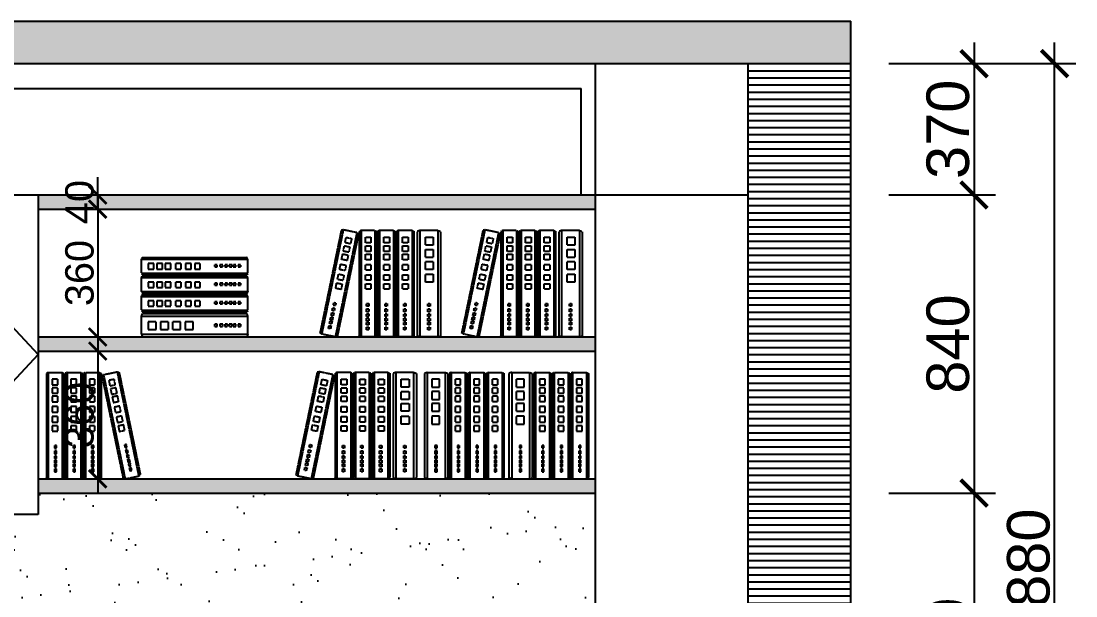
# Model space of a CAD drawing. Header units: millimetres. Extents: x 84840 to 206424, y -288515 to -124389.
# Drawn here: x 145584 to 148556, y -162080 to -160460 of the extents above; entities that cross this region are included whole.
import ezdxf

# ---------------------------------------------------------------- set-up
doc = ezdxf.new("R2010")
doc.units = ezdxf.units.MM
doc.header["$PDMODE"] = 3
doc.linetypes.add('DASHED2', pattern=[0.375, 0.25, -0.125])
doc.layers.add('8', color=8, linetype='Continuous')
doc.layers.add('HAT【填充】', color=250, linetype='Continuous')
doc.styles.add('Arial', font='arial.ttf')
doc.dimstyles.new('1比40', dxfattribs={"dimscale": 40, "dimtxt": 2, "dimasz": 1.25, "dimexe": 1, "dimexo": 1, "dimgap": 0.25, "dimtad": 1, "dimdec": 0, "dimrnd": 0.005, "dimzin": 0, "dimdsep": 46, "dimtxsty": 'Arial', "dimblk": 'ARCHTICK', "dimcen": 0.125, "dimdle": 1, "dimclrd": 44, "dimclre": 44, "dimclrt": 50, "dimadec": 0, "dimazin": 0, "dimtfac": 1, "dimtdec": 0, "dimtix": 1, "dimtmove": 2, "dimatfit": 3, "dimldrblk": 'DOT', "dimfxl": 70, "dimtvp": 1, "dimtolj": 1, "dimtzin": 0, "dimarcsym": 0})
doc.dimstyles.new('1比60', dxfattribs={"dimscale": 60, "dimtxt": 2, "dimasz": 1.25, "dimexe": 1, "dimexo": 1, "dimgap": 0.2, "dimtad": 1, "dimdec": 0, "dimrnd": 0.005, "dimzin": 0, "dimdsep": 46, "dimtxsty": 'Arial', "dimblk": 'ARCHTICK', "dimcen": 0.125, "dimdle": 1, "dimclrd": 44, "dimclre": 44, "dimclrt": 50, "dimadec": 0, "dimazin": 0, "dimtfac": 1, "dimtdec": 0, "dimtix": 1, "dimtmove": 2, "dimatfit": 3, "dimldrblk": 'DOT', "dimfxl": 4, "dimfxlon": 1, "dimtvp": 1, "dimtolj": 1, "dimtzin": 0, "dimarcsym": 0})

# ---------------------------------------------------------------- blocks, each defined once
blk = doc.blocks.new('_ArchTick')
at = {"color": 0, "linetype": 'ByBlock', "const_width": 0.15}
blk.add_lwpolyline([(-0.5, -0.5), (0.5, 0.5)], dxfattribs=at)
blk = doc.blocks.new('*D385')
at = {"color": 44, "lineweight": -2}
for p, q in [((148268.8, -160520), (148268.8, -161010)), ((148028.8, -160580), (148328.8, -160580)), ((148028.8, -160950), (148328.8, -160950))]:
    blk.add_line(p, q, dxfattribs=at)
at = {"layer": 'Defpoints', "color": 0}
for p in [(147631.9, -160580), (147631.9, -160950), (148268.8, -160950)]:
    blk.add_point(p, dxfattribs=at)
at = {"color": 44, "lineweight": -2, "xscale": 75, "yscale": 75, "zscale": 75}
for p, rotation in [((148268.8, -160580), 90), ((148268.8, -160950), 270)]:
    blk.add_blockref('_ArchTick', p, dxfattribs=dict(at, rotation=rotation))
at = {"color": 50, "insert": (148195.5, -160765), "char_height": 120, "attachment_point": 5, "rotation": 90, "style": 'Arial'}
blk.add_mtext('\\A1;370', dxfattribs=at)
blk = doc.blocks.new('_Dot')
at = {"color": 0, "linetype": 'ByBlock', "lineweight": -2}
blk.add_line((-0.5, 0), (-1, 0), dxfattribs=at)
at = {"color": 0, "linetype": 'ByBlock', "const_width": 0.5}
blk.add_lwpolyline([(-0.25, 0, 1), (0.25, 0, 1)], format="xyb", close=True, dxfattribs=at)
blk = doc.blocks.new('*D386')
at = {"color": 44, "lineweight": -2}
for p, q in [((148268.8, -160890), (148268.8, -161850)), ((148028.8, -160950), (148328.8, -160950)), ((148028.8, -161790), (148328.8, -161790))]:
    blk.add_line(p, q, dxfattribs=at)
at = {"layer": 'Defpoints', "color": 0}
for p in [(147631.9, -160950), (147201.9, -161790), (148268.8, -161790)]:
    blk.add_point(p, dxfattribs=at)
at = {"color": 44, "lineweight": -2, "xscale": 75, "yscale": 75, "zscale": 75}
for p, rotation in [((148268.8, -160950), 90), ((148268.8, -161790), 270)]:
    blk.add_blockref('_ArchTick', p, dxfattribs=dict(at, rotation=rotation))
at = {"color": 50, "insert": (148195.5, -161370), "char_height": 120, "attachment_point": 5, "rotation": 90, "style": 'Arial'}
blk.add_mtext('\\A1;840', dxfattribs=at)
blk = doc.blocks.new('*D387')
at = {"color": 44, "lineweight": -2}
for p, q in [((148268.8, -161730), (148268.8, -162720)), ((148028.8, -161790), (148328.8, -161790)), ((148028.8, -162660), (148328.8, -162660))]:
    blk.add_line(p, q, dxfattribs=at)
at = {"layer": 'Defpoints', "color": 0}
for p in [(147201.9, -161790), (147201.9, -162660), (148268.8, -162660)]:
    blk.add_point(p, dxfattribs=at)
at = {"color": 44, "lineweight": -2, "xscale": 75, "yscale": 75, "zscale": 75}
for p, rotation in [((148268.8, -161790), 90), ((148268.8, -162660), 270)]:
    blk.add_blockref('_ArchTick', p, dxfattribs=dict(at, rotation=rotation))
at = {"color": 50, "insert": (148195.5, -162225), "char_height": 120, "attachment_point": 5, "rotation": 90, "style": 'Arial'}
blk.add_mtext('\\A1;870', dxfattribs=at)
blk = doc.blocks.new('*D389')
at = {"color": 44, "lineweight": -2}
for p, q in [((148495.7, -163520), (148495.7, -160520)), ((148328.8, -160580), (148555.7, -160580)), ((148328.8, -163460), (148555.7, -163460))]:
    blk.add_line(p, q, dxfattribs=at)
at = {"layer": 'Defpoints', "color": 0}
for p in [(148268.8, -160580), (148495.7, -160580), (148268.8, -163460)]:
    blk.add_point(p, dxfattribs=at)
at = {"color": 44, "lineweight": -2, "xscale": 75, "yscale": 75, "zscale": 75}
for p, rotation in [((148495.7, -160580), 90), ((148495.7, -163460), 270)]:
    blk.add_blockref('_ArchTick', p, dxfattribs=dict(at, rotation=rotation))
at = {"color": 50, "insert": (148422.4, -162020), "char_height": 120, "attachment_point": 5, "rotation": 90, "style": 'Arial'}
blk.add_mtext('\\A1;2880', dxfattribs=at)
blk = doc.blocks.new('*D392')
at = {"color": 44, "lineweight": -2}
for p, q in [((145799.6, -160950), (145799.6, -160900)), ((145797.4, -160950), (145839.6, -160950)), ((145799.6, -160990), (145799.6, -160950)), ((145797.4, -160990), (145839.6, -160990)), ((145799.6, -160990), (145799.6, -161040))]:
    blk.add_line(p, q, dxfattribs=at)
at = {"layer": 'Defpoints', "color": 0}
for p in [(145757.4, -160950), (145799.6, -160950), (145757.4, -160990)]:
    blk.add_point(p, dxfattribs=at)
at = {"color": 44, "lineweight": -2, "xscale": 50, "yscale": 50, "zscale": 50}
for p, rotation in [((145799.6, -160950), 270), ((145799.6, -160990), 90)]:
    blk.add_blockref('_ArchTick', p, dxfattribs=dict(at, rotation=rotation))
at = {"color": 50, "insert": (145748.8, -160970), "char_height": 80, "attachment_point": 5, "rotation": 90, "style": 'Arial'}
blk.add_mtext('\\A1;40', dxfattribs=at)
blk = doc.blocks.new('*D390')
at = {"color": 44, "lineweight": -2}
blk.add_line((145799.6, -160950), (145799.6, -161390), dxfattribs=at)
at = {"layer": 'Defpoints', "color": 0}
for p in [(145799.6, -160990), (145799.6, -161350), (145799.6, -161350)]:
    blk.add_point(p, dxfattribs=at)
at = {"color": 44, "lineweight": -2, "xscale": 50, "yscale": 50, "zscale": 50}
for p, rotation in [((145799.6, -160990), 90), ((145799.6, -161350), 270)]:
    blk.add_blockref('_ArchTick', p, dxfattribs=dict(at, rotation=rotation))
at = {"color": 50, "insert": (145748.7, -161170), "char_height": 80, "attachment_point": 5, "rotation": 90, "style": 'Arial'}
blk.add_mtext('\\A1;360', dxfattribs=at)
blk = doc.blocks.new('*D391')
at = {"color": 44, "lineweight": -2}
blk.add_line((145799.6, -161350), (145799.6, -161790), dxfattribs=at)
at = {"layer": 'Defpoints', "color": 0}
for p in [(145799.6, -161390), (145799.6, -161750), (145799.6, -161750)]:
    blk.add_point(p, dxfattribs=at)
at = {"color": 44, "lineweight": -2, "xscale": 50, "yscale": 50, "zscale": 50}
for p, rotation in [((145799.6, -161390), 90), ((145799.6, -161750), 270)]:
    blk.add_blockref('_ArchTick', p, dxfattribs=dict(at, rotation=rotation))
at = {"color": 50, "insert": (145748.7, -161570), "char_height": 80, "attachment_point": 5, "rotation": 90, "style": 'Arial'}
blk.add_mtext('\\A1;360', dxfattribs=at)
blk = doc.blocks.new('666666666666')
at = {"color": 6, "linetype": 'DASHED2'}
for p, q in [((129421.6, -161022.6), (129416.3, -161025.4)), ((129416.3, -161025.4), (129416.3, -161319.9)), ((129421.6, -161022.6), (129421.6, -161322.6)), ((129421.6, -161022.6), (129421.6, -161322.6)), ((129421.6, -161022.6), (129421.6, -161322.6)), ((129421.6, -161022.6), (129460.6, -161022.6)), ((129448.3, -161041.6), (129432.7, -161041.6)), ((129432.7, -161041.6), (129432.7, -161057.2)), ((129448.3, -161057.2), (129448.3, -161041.6)), ((129460.6, -161022.6), (129460.6, -161322.6)), ((129460.6, -161022.6), (129460.6, -161322.6)), ((129460.6, -161022.6), (129465.9, -161025.4)), ((129465.9, -161025.4), (129465.9, -161319.9)), ((129474.3, -161022.6), (129469, -161025.4)), ((129469, -161025.4), (129469, -161319.9)), ((129474.3, -161022.6), (129474.3, -161322.6)), ((129474.3, -161022.6), (129474.3, -161322.6)), ((129474.3, -161022.6), (129474.3, -161322.6)), ((129474.3, -161022.6), (129513.3, -161022.6)), ((129501, -161041.6), (129485.4, -161041.6)), ((129485.4, -161041.6), (129485.4, -161057.2)), ((129501, -161057.2), (129501, -161041.6)), ((129513.3, -161022.6), (129513.3, -161322.6)), ((129513.3, -161022.6), (129513.3, -161322.6)), ((129513.3, -161022.6), (129518.6, -161025.4)), ((129518.6, -161025.4), (129518.6, -161319.9)), ((129526.2, -161022.6), (129520.9, -161025.4)), ((129520.9, -161025.4), (129520.9, -161319.9)), ((129526.2, -161022.6), (129526.2, -161322.6)), ((129526.2, -161022.6), (129526.2, -161322.6)), ((129526.2, -161022.6), (129526.2, -161322.6)), ((129526.2, -161022.6), (129565.2, -161022.6)), ((129552.9, -161041.6), (129537.3, -161041.6)), ((129537.3, -161041.6), (129537.3, -161057.2)), ((129552.9, -161057.2), (129552.9, -161041.6)), ((129565.2, -161022.6), (129565.2, -161322.6)), ((129565.2, -161022.6), (129565.2, -161322.6)), ((129565.2, -161022.6), (129570.5, -161025.4)), ((129570.5, -161025.4), (129570.5, -161319.9)), ((129577.1, -161028.9), (129572.5, -161032.6)), ((129572.5, -161032.6), (129632.3, -161321.1)), ((129577.1, -161028.9), (129615.3, -161021)), ((129577.1, -161028.9), (129638, -161322.6)), ((129577.1, -161028.9), (129638, -161322.6)), ((129577.1, -161028.9), (129638, -161322.6)), ((129607.2, -161042.1), (129591.9, -161045.2)), ((129591.9, -161045.2), (129595.1, -161060.5)), ((129610.3, -161057.3), (129607.2, -161042.1)), ((129615.3, -161021), (129676.2, -161314.7)), ((129615.3, -161021), (129676.2, -161314.7)), ((129615.3, -161021), (129621.1, -161022.6)), ((129621.1, -161022.6), (129680.9, -161311)), ((129432.7, -161057.2), (129448.3, -161057.2)), ((129448.3, -161065.9), (129432.7, -161065.9)), ((129432.7, -161065.9), (129432.7, -161081.5)), ((129448.3, -161081.5), (129448.3, -161065.9)), ((129485.4, -161057.2), (129501, -161057.2)), ((129501, -161065.9), (129485.4, -161065.9)), ((129485.4, -161065.9), (129485.4, -161081.5)), ((129501, -161081.5), (129501, -161065.9)), ((129537.3, -161057.2), (129552.9, -161057.2)), ((129552.9, -161065.9), (129537.3, -161065.9)), ((129537.3, -161065.9), (129537.3, -161081.5)), ((129552.9, -161081.5), (129552.9, -161065.9)), ((129595.1, -161060.5), (129610.3, -161057.3)), ((129612.1, -161065.8), (129596.8, -161069)), ((129596.8, -161069), (129600, -161084.3)), ((129615.3, -161081.1), (129612.1, -161065.8)), ((129432.7, -161081.5), (129448.3, -161081.5)), ((129448.3, -161089.4), (129432.7, -161089.4)), ((129432.7, -161089.4), (129432.7, -161105.1)), ((129432.7, -161105.1), (129448.3, -161105.1)), ((129448.3, -161105.1), (129448.3, -161089.4)), ((129485.4, -161081.5), (129501, -161081.5)), ((129501, -161089.4), (129485.4, -161089.4)), ((129485.4, -161089.4), (129485.4, -161105.1)), ((129485.4, -161105.1), (129501, -161105.1)), ((129501, -161105.1), (129501, -161089.4)), ((129537.3, -161081.5), (129552.9, -161081.5)), ((129552.9, -161089.4), (129537.3, -161089.4)), ((129537.3, -161089.4), (129537.3, -161105.1)), ((129537.3, -161105.1), (129552.9, -161105.1)), ((129552.9, -161105.1), (129552.9, -161089.4)), ((129600, -161084.3), (129615.3, -161081.1)), ((129616.9, -161088.9), (129601.6, -161092)), ((129601.6, -161092), (129604.8, -161107.3)), ((129604.8, -161107.3), (129620, -161104.2)), ((129620, -161104.2), (129616.9, -161088.9)), ((129448.3, -161118.7), (129432.7, -161118.7)), ((129432.7, -161118.7), (129432.7, -161134.3)), ((129432.7, -161134.3), (129448.3, -161134.3)), ((129448.3, -161134.3), (129448.3, -161118.7)), ((129501, -161118.7), (129485.4, -161118.7)), ((129485.4, -161118.7), (129485.4, -161134.3)), ((129485.4, -161134.3), (129501, -161134.3)), ((129501, -161134.3), (129501, -161118.7)), ((129552.9, -161118.7), (129537.3, -161118.7)), ((129537.3, -161118.7), (129537.3, -161134.3)), ((129537.3, -161134.3), (129552.9, -161134.3)), ((129552.9, -161134.3), (129552.9, -161118.7)), ((129622.8, -161117.5), (129607.5, -161120.7)), ((129607.5, -161120.7), (129610.7, -161136)), ((129610.7, -161136), (129626, -161132.8)), ((129626, -161132.8), (129622.8, -161117.5)), ((129448.3, -161147.2), (129432.7, -161147.2)), ((129432.7, -161147.2), (129432.7, -161162.8)), ((129432.7, -161162.8), (129448.3, -161162.8)), ((129448.3, -161162.8), (129448.3, -161147.2)), ((129501, -161147.2), (129485.4, -161147.2)), ((129485.4, -161147.2), (129485.4, -161162.8)), ((129485.4, -161162.8), (129501, -161162.8)), ((129501, -161162.8), (129501, -161147.2)), ((129552.9, -161147.2), (129537.3, -161147.2)), ((129537.3, -161147.2), (129537.3, -161162.8)), ((129537.3, -161162.8), (129552.9, -161162.8)), ((129552.9, -161162.8), (129552.9, -161147.2)), ((129628.6, -161145.4), (129613.3, -161148.6)), ((129613.3, -161148.6), (129616.5, -161163.9)), ((129616.5, -161163.9), (129631.8, -161160.7)), ((129631.8, -161160.7), (129628.6, -161145.4)), ((129448.3, -161172.8), (129432.7, -161172.8)), ((129432.7, -161172.8), (129432.7, -161188.4)), ((129432.7, -161188.4), (129448.3, -161188.4)), ((129448.3, -161188.4), (129448.3, -161172.8)), ((129501, -161172.8), (129485.4, -161172.8)), ((129485.4, -161172.8), (129485.4, -161188.4)), ((129485.4, -161188.4), (129501, -161188.4)), ((129501, -161188.4), (129501, -161172.8)), ((129552.9, -161172.8), (129537.3, -161172.8)), ((129537.3, -161172.8), (129537.3, -161188.4)), ((129537.3, -161188.4), (129552.9, -161188.4)), ((129552.9, -161188.4), (129552.9, -161172.8)), ((129633.8, -161170.5), (129618.5, -161173.6)), ((129618.5, -161173.6), (129621.7, -161188.9)), ((129621.7, -161188.9), (129637, -161185.7)), ((129637, -161185.7), (129633.8, -161170.5)), ((129641.8, -161225.5), (129636.1, -161226.7)), ((129643.4, -161233.4), (129641.8, -161225.5)), ((129445, -161228.3), (129439.1, -161228.3)), ((129439.1, -161228.3), (129439.1, -161236.3)), ((129439.1, -161236.3), (129445, -161236.3)), ((129445, -161243.6), (129439.1, -161243.6)), ((129439.1, -161243.6), (129439.1, -161251.7)), ((129439.1, -161251.7), (129445, -161251.7)), ((129445, -161236.3), (129445, -161228.3)), ((129445, -161251.7), (129445, -161243.6)), ((129497.7, -161228.3), (129491.8, -161228.3)), ((129491.8, -161228.3), (129491.8, -161236.3)), ((129491.8, -161236.3), (129497.7, -161236.3)), ((129497.7, -161243.6), (129491.8, -161243.6)), ((129491.8, -161243.6), (129491.8, -161251.7)), ((129491.8, -161251.7), (129497.7, -161251.7)), ((129497.7, -161236.3), (129497.7, -161228.3)), ((129497.7, -161251.7), (129497.7, -161243.6)), ((129549.6, -161228.3), (129543.7, -161228.3)), ((129543.7, -161228.3), (129543.7, -161236.3)), ((129543.7, -161236.3), (129549.6, -161236.3)), ((129549.6, -161243.6), (129543.7, -161243.6)), ((129543.7, -161243.6), (129543.7, -161251.7)), ((129543.7, -161251.7), (129549.6, -161251.7)), ((129549.6, -161236.3), (129549.6, -161228.3)), ((129549.6, -161251.7), (129549.6, -161243.6)), ((129636.1, -161226.7), (129637.7, -161234.6)), ((129637.7, -161234.6), (129643.4, -161233.4)), ((129644.9, -161240.5), (129639.2, -161241.7)), ((129639.2, -161241.7), (129640.8, -161249.6)), ((129640.8, -161249.6), (129646.5, -161248.4)), ((129647.7, -161254.1), (129642, -161255.3)), ((129642, -161255.3), (129643.6, -161263.2)), ((129646.5, -161248.4), (129644.9, -161240.5)), ((129649.3, -161262), (129647.7, -161254.1)), ((129439.1, -161257.5), (129439.1, -161265.6)), ((129445, -161257.5), (129439.1, -161257.5)), ((129439.1, -161265.6), (129445, -161265.6)), ((129445, -161269.9), (129439.1, -161269.9)), ((129439.1, -161269.9), (129439.1, -161278)), ((129439.1, -161278), (129445, -161278)), ((129445, -161280.9), (129439.1, -161280.9)), ((129439.1, -161280.9), (129439.1, -161288.9)), ((129445, -161265.6), (129445, -161257.5)), ((129445, -161278), (129445, -161269.9)), ((129445, -161288.9), (129445, -161280.9)), ((129491.8, -161257.5), (129491.8, -161265.6)), ((129497.7, -161257.5), (129491.8, -161257.5)), ((129491.8, -161265.6), (129497.7, -161265.6)), ((129497.7, -161269.9), (129491.8, -161269.9)), ((129491.8, -161269.9), (129491.8, -161278)), ((129491.8, -161278), (129497.7, -161278)), ((129497.7, -161280.9), (129491.8, -161280.9)), ((129491.8, -161280.9), (129491.8, -161288.9)), ((129497.7, -161265.6), (129497.7, -161257.5)), ((129497.7, -161278), (129497.7, -161269.9)), ((129497.7, -161288.9), (129497.7, -161280.9)), ((129543.7, -161257.5), (129543.7, -161265.6)), ((129549.6, -161257.5), (129543.7, -161257.5)), ((129543.7, -161265.6), (129549.6, -161265.6)), ((129549.6, -161269.9), (129543.7, -161269.9)), ((129543.7, -161269.9), (129543.7, -161278)), ((129543.7, -161278), (129549.6, -161278)), ((129549.6, -161280.9), (129543.7, -161280.9)), ((129543.7, -161280.9), (129543.7, -161288.9)), ((129549.6, -161265.6), (129549.6, -161257.5)), ((129549.6, -161278), (129549.6, -161269.9)), ((129549.6, -161288.9), (129549.6, -161280.9)), ((129643.6, -161263.2), (129649.3, -161262)), ((129650.2, -161266.3), (129644.5, -161267.5)), ((129644.5, -161267.5), (129646.1, -161275.3)), ((129646.1, -161275.3), (129651.9, -161274.2)), ((129652.5, -161277), (129646.7, -161278.2)), ((129646.7, -161278.2), (129648.4, -161286.1)), ((129648.4, -161286.1), (129654.1, -161284.9)), ((129651.9, -161274.2), (129650.2, -161266.3)), ((129654.1, -161284.9), (129652.5, -161277)), ((129439.1, -161288.9), (129445, -161288.9)), ((129445, -161294.8), (129439.1, -161294.8)), ((129439.1, -161294.8), (129439.1, -161302.8)), ((129439.1, -161302.8), (129445, -161302.8)), ((129445, -161302.8), (129445, -161294.8)), ((129491.8, -161288.9), (129497.7, -161288.9)), ((129497.7, -161294.8), (129491.8, -161294.8)), ((129491.8, -161294.8), (129491.8, -161302.8)), ((129491.8, -161302.8), (129497.7, -161302.8)), ((129497.7, -161302.8), (129497.7, -161294.8)), ((129543.7, -161288.9), (129549.6, -161288.9)), ((129549.6, -161294.8), (129543.7, -161294.8)), ((129543.7, -161294.8), (129543.7, -161302.8)), ((129543.7, -161302.8), (129549.6, -161302.8)), ((129549.6, -161302.8), (129549.6, -161294.8)), ((129638, -161322.6), (129676.2, -161314.7)), ((129655.3, -161290.6), (129649.6, -161291.8)), ((129649.6, -161291.8), (129651.2, -161299.7)), ((129651.2, -161299.7), (129656.9, -161298.5)), ((129656.9, -161298.5), (129655.3, -161290.6)), ((129676.2, -161314.7), (129680.9, -161311)), ((129421.6, -161322.6), (129416.3, -161319.9)), ((129421.6, -161322.6), (129460.6, -161322.6)), ((129460.6, -161322.6), (129465.9, -161319.9)), ((129474.3, -161322.6), (129469, -161319.9)), ((129474.3, -161322.6), (129513.3, -161322.6)), ((129513.3, -161322.6), (129518.6, -161319.9)), ((129526.2, -161322.6), (129520.9, -161319.9)), ((129526.2, -161322.6), (129565.2, -161322.6)), ((129565.2, -161322.6), (129570.5, -161319.9)), ((129638, -161322.6), (129632.3, -161321.1))]:
    blk.add_line(p, q, dxfattribs=at)
blk = doc.blocks.new('65666')
at = {"color": 6, "linetype": 'DASHED2'}
for p, q in [((129585.8, -161758.9), (129526, -162047.3)), ((129591.5, -161757.3), (129530.6, -162051.1)), ((129591.5, -161757.3), (129530.6, -162051.1)), ((129591.5, -161757.3), (129585.8, -161758.9)), ((129629.7, -161765.2), (129591.5, -161757.3)), ((129641.7, -161759), (129636.4, -161761.7)), ((129641.7, -161759), (129641.7, -162059)), ((129641.7, -161759), (129641.7, -162059)), ((129680.7, -161759), (129641.7, -161759)), ((129680.7, -161759), (129680.7, -162059)), ((129680.7, -161759), (129680.7, -162059)), ((129680.7, -161759), (129680.7, -162059)), ((129680.7, -161759), (129686, -161761.7)), ((129693.6, -161759), (129688.3, -161761.7)), ((129693.6, -161759), (129693.6, -162059)), ((129693.6, -161759), (129693.6, -162059)), ((129732.6, -161759), (129693.6, -161759)), ((129732.6, -161759), (129732.6, -162059)), ((129732.6, -161759), (129732.6, -162059)), ((129732.6, -161759), (129732.6, -162059)), ((129732.6, -161759), (129737.9, -161761.7)), ((129746.3, -161759), (129741, -161761.7)), ((129746.3, -161759), (129746.3, -162059)), ((129746.3, -161759), (129746.3, -162059)), ((129785.3, -161759), (129746.3, -161759)), ((129785.3, -161759), (129785.3, -162059)), ((129785.3, -161759), (129785.3, -162059)), ((129785.3, -161759), (129785.3, -162059)), ((129785.3, -161759), (129790.6, -161761.7)), ((129807.7, -161759), (129799.7, -161761.7)), ((129807.7, -161759), (129807.7, -162059)), ((129807.7, -161759), (129807.7, -162059)), ((129857.7, -161759), (129807.7, -161759)), ((129857.7, -161759), (129857.7, -162059)), ((129857.7, -161759), (129865.7, -161761.7)), ((129629.7, -161765.2), (129568.9, -162059)), ((129629.7, -161765.2), (129568.9, -162059)), ((129629.7, -161765.2), (129568.9, -162059)), ((129634.4, -161769), (129574.6, -162057.4)), ((129596.5, -161793.7), (129599.7, -161778.4)), ((129599.7, -161778.4), (129615, -161781.6)), ((129615, -161781.6), (129611.8, -161796.9)), ((129629.7, -161765.2), (129634.4, -161769)), ((129636.4, -161761.7), (129636.4, -162056.3)), ((129653.9, -161778), (129669.6, -161778)), ((129653.9, -161793.6), (129653.9, -161778)), ((129669.6, -161778), (129669.6, -161793.6)), ((129686, -161761.7), (129686, -162056.3)), ((129688.3, -161761.7), (129688.3, -162056.3)), ((129705.8, -161778), (129721.5, -161778)), ((129705.8, -161793.6), (129705.8, -161778)), ((129721.5, -161778), (129721.5, -161793.6)), ((129737.9, -161761.7), (129737.9, -162056.3)), ((129741, -161761.7), (129741, -162056.3)), ((129758.5, -161793.6), (129758.5, -161778)), ((129758.5, -161778), (129774.2, -161778)), ((129774.2, -161778), (129774.2, -161793.6)), ((129790.6, -161761.7), (129790.6, -162056.3)), ((129799.7, -161761.7), (129799.7, -162056.3)), ((129822.9, -161778), (129845.2, -161778)), ((129822.9, -161800.3), (129822.9, -161778)), ((129845.2, -161778), (129845.2, -161800.3)), ((129865.7, -161761.7), (129865.7, -162056.3)), ((129591.6, -161817.5), (129594.7, -161802.2)), ((129606.9, -161820.6), (129591.6, -161817.5)), ((129594.7, -161802.2), (129610, -161805.4)), ((129611.8, -161796.9), (129596.5, -161793.7)), ((129610, -161805.4), (129606.9, -161820.6)), ((129669.6, -161793.6), (129653.9, -161793.6)), ((129653.9, -161802.3), (129669.6, -161802.3)), ((129653.9, -161817.9), (129653.9, -161802.3)), ((129669.6, -161817.9), (129653.9, -161817.9)), ((129669.6, -161802.3), (129669.6, -161817.9)), ((129721.5, -161793.6), (129705.8, -161793.6)), ((129705.8, -161802.3), (129721.5, -161802.3)), ((129705.8, -161817.9), (129705.8, -161802.3)), ((129721.5, -161817.9), (129705.8, -161817.9)), ((129721.5, -161802.3), (129721.5, -161817.9)), ((129774.2, -161793.6), (129758.5, -161793.6)), ((129758.5, -161817.9), (129758.5, -161802.3)), ((129758.5, -161802.3), (129774.2, -161802.3)), ((129774.2, -161817.9), (129758.5, -161817.9)), ((129774.2, -161802.3), (129774.2, -161817.9)), ((129845.2, -161800.3), (129822.9, -161800.3)), ((129822.9, -161812.7), (129845.2, -161812.7)), ((129822.9, -161835), (129822.9, -161812.7)), ((129845.2, -161812.7), (129845.2, -161835)), ((129586.8, -161840.5), (129590, -161825.2)), ((129602.1, -161843.7), (129586.8, -161840.5)), ((129590, -161825.2), (129605.3, -161828.4)), ((129605.3, -161828.4), (129602.1, -161843.7)), ((129653.9, -161825.8), (129669.6, -161825.8)), ((129653.9, -161841.4), (129653.9, -161825.8)), ((129669.6, -161841.4), (129653.9, -161841.4)), ((129669.6, -161825.8), (129669.6, -161841.4)), ((129705.8, -161825.8), (129721.5, -161825.8)), ((129705.8, -161841.4), (129705.8, -161825.8)), ((129721.5, -161841.4), (129705.8, -161841.4)), ((129721.5, -161825.8), (129721.5, -161841.4)), ((129758.5, -161841.4), (129758.5, -161825.8)), ((129758.5, -161825.8), (129774.2, -161825.8)), ((129774.2, -161841.4), (129758.5, -161841.4)), ((129774.2, -161825.8), (129774.2, -161841.4)), ((129845.2, -161835), (129822.9, -161835)), ((129822.9, -161868.6), (129822.9, -161846.3)), ((129822.9, -161846.3), (129845.2, -161846.3)), ((129845.2, -161846.3), (129845.2, -161868.6)), ((129580.9, -161869.2), (129584, -161853.9)), ((129596.2, -161872.3), (129580.9, -161869.2)), ((129584, -161853.9), (129599.3, -161857)), ((129599.3, -161857), (129596.2, -161872.3)), ((129653.9, -161870.7), (129653.9, -161855.1)), ((129653.9, -161855.1), (129669.6, -161855.1)), ((129669.6, -161870.7), (129653.9, -161870.7)), ((129669.6, -161855.1), (129669.6, -161870.7)), ((129705.8, -161870.7), (129705.8, -161855.1)), ((129705.8, -161855.1), (129721.5, -161855.1)), ((129721.5, -161870.7), (129705.8, -161870.7)), ((129721.5, -161855.1), (129721.5, -161870.7)), ((129758.5, -161870.7), (129758.5, -161855.1)), ((129758.5, -161855.1), (129774.2, -161855.1)), ((129774.2, -161870.7), (129758.5, -161870.7)), ((129774.2, -161855.1), (129774.2, -161870.7)), ((129845.2, -161868.6), (129822.9, -161868.6)), ((129569.9, -161922.1), (129573.1, -161906.8)), ((129573.1, -161906.8), (129588.4, -161910)), ((129575.1, -161897.1), (129578.3, -161881.8)), ((129590.4, -161900.2), (129575.1, -161897.1)), ((129578.3, -161881.8), (129593.5, -161884.9)), ((129593.5, -161884.9), (129590.4, -161900.2)), ((129653.9, -161883.6), (129669.6, -161883.6)), ((129653.9, -161899.2), (129653.9, -161883.6)), ((129669.6, -161899.2), (129653.9, -161899.2)), ((129653.9, -161909.1), (129669.6, -161909.1)), ((129653.9, -161924.7), (129653.9, -161909.1)), ((129669.6, -161883.6), (129669.6, -161899.2)), ((129669.6, -161909.1), (129669.6, -161924.7)), ((129705.8, -161883.6), (129721.5, -161883.6)), ((129705.8, -161899.2), (129705.8, -161883.6)), ((129721.5, -161899.2), (129705.8, -161899.2)), ((129705.8, -161909.1), (129721.5, -161909.1)), ((129705.8, -161924.7), (129705.8, -161909.1)), ((129721.5, -161883.6), (129721.5, -161899.2)), ((129721.5, -161909.1), (129721.5, -161924.7)), ((129758.5, -161899.2), (129758.5, -161883.6)), ((129758.5, -161883.6), (129774.2, -161883.6)), ((129774.2, -161899.2), (129758.5, -161899.2)), ((129758.5, -161924.7), (129758.5, -161909.1)), ((129758.5, -161909.1), (129774.2, -161909.1)), ((129774.2, -161883.6), (129774.2, -161899.2)), ((129774.2, -161909.1), (129774.2, -161924.7)), ((129822.9, -161882.1), (129845.2, -161882.1)), ((129822.9, -161904.4), (129822.9, -161882.1)), ((129845.2, -161904.4), (129822.9, -161904.4)), ((129845.2, -161882.1), (129845.2, -161904.4)), ((129585.2, -161925.3), (129569.9, -161922.1)), ((129588.4, -161910), (129585.2, -161925.3)), ((129669.6, -161924.7), (129653.9, -161924.7)), ((129721.5, -161924.7), (129705.8, -161924.7)), ((129774.2, -161924.7), (129758.5, -161924.7)), ((129563.4, -161969.7), (129565.1, -161961.9)), ((129565.1, -161961.9), (129570.8, -161963.1)), ((129570.8, -161963.1), (129569.2, -161970.9)), ((129657.3, -161964.7), (129663.1, -161964.7)), ((129657.3, -161972.7), (129657.3, -161964.7)), ((129663.1, -161964.7), (129663.1, -161972.7)), ((129709.2, -161964.7), (129715, -161964.7)), ((129709.2, -161972.7), (129709.2, -161964.7)), ((129715, -161964.7), (129715, -161972.7)), ((129761.9, -161964.7), (129767.7, -161964.7)), ((129761.9, -161972.7), (129761.9, -161964.7)), ((129767.7, -161964.7), (129767.7, -161972.7)), ((129830, -161964.7), (129835.9, -161964.7)), ((129830, -161972.7), (129830, -161964.7)), ((129835.9, -161964.7), (129835.9, -161972.7)), ((129557.5, -161998.4), (129559.1, -161990.5)), ((129563.2, -161999.5), (129557.5, -161998.4)), ((129559.1, -161990.5), (129564.9, -161991.7)), ((129560.3, -161984.8), (129561.9, -161976.9)), ((129566, -161985.9), (129560.3, -161984.8)), ((129561.9, -161976.9), (129567.7, -161978.1)), ((129564.9, -161991.7), (129563.2, -161999.5)), ((129569.2, -161970.9), (129563.4, -161969.7)), ((129567.7, -161978.1), (129566, -161985.9)), ((129663.1, -161972.7), (129657.3, -161972.7)), ((129657.3, -161980), (129663.1, -161980)), ((129657.3, -161988), (129657.3, -161980)), ((129663.1, -161988), (129657.3, -161988)), ((129657.3, -161993.9), (129663.1, -161993.9)), ((129657.3, -162001.9), (129657.3, -161993.9)), ((129663.1, -161980), (129663.1, -161988)), ((129663.1, -161993.9), (129663.1, -162001.9)), ((129715, -161972.7), (129709.2, -161972.7)), ((129709.2, -161980), (129715, -161980)), ((129709.2, -161988), (129709.2, -161980)), ((129715, -161988), (129709.2, -161988)), ((129709.2, -161993.9), (129715, -161993.9)), ((129709.2, -162001.9), (129709.2, -161993.9)), ((129715, -161980), (129715, -161988)), ((129715, -161993.9), (129715, -162001.9)), ((129767.7, -161972.7), (129761.9, -161972.7)), ((129761.9, -161980), (129767.7, -161980)), ((129761.9, -161988), (129761.9, -161980)), ((129767.7, -161988), (129761.9, -161988)), ((129761.9, -161993.9), (129767.7, -161993.9)), ((129761.9, -162001.9), (129761.9, -161993.9)), ((129767.7, -161980), (129767.7, -161988)), ((129767.7, -161993.9), (129767.7, -162001.9)), ((129835.9, -161972.7), (129830, -161972.7)), ((129830, -161980), (129835.9, -161980)), ((129830, -161988), (129830, -161980)), ((129835.9, -161988), (129830, -161988)), ((129830, -161993.9), (129835.9, -161993.9)), ((129830, -162001.9), (129830, -161993.9)), ((129835.9, -161980), (129835.9, -161988)), ((129835.9, -161993.9), (129835.9, -162001.9)), ((129549.9, -162034.8), (129551.6, -162027)), ((129551.6, -162027), (129557.3, -162028.2)), ((129552.8, -162021.3), (129554.4, -162013.4)), ((129558.5, -162022.4), (129552.8, -162021.3)), ((129554.4, -162013.4), (129560.1, -162014.6)), ((129555, -162010.5), (129556.6, -162002.6)), ((129560.7, -162011.7), (129555, -162010.5)), ((129557.3, -162028.2), (129555.7, -162036)), ((129556.6, -162002.6), (129562.3, -162003.8)), ((129560.1, -162014.6), (129558.5, -162022.4)), ((129562.3, -162003.8), (129560.7, -162011.7)), ((129663.1, -162001.9), (129657.3, -162001.9)), ((129657.3, -162006.3), (129663.1, -162006.3)), ((129657.3, -162014.3), (129657.3, -162006.3)), ((129663.1, -162014.3), (129657.3, -162014.3)), ((129657.3, -162017.3), (129663.1, -162017.3)), ((129657.3, -162025.3), (129657.3, -162017.3)), ((129663.1, -162025.3), (129657.3, -162025.3)), ((129663.1, -162006.3), (129663.1, -162014.3)), ((129663.1, -162017.3), (129663.1, -162025.3)), ((129715, -162001.9), (129709.2, -162001.9)), ((129709.2, -162006.3), (129715, -162006.3)), ((129709.2, -162014.3), (129709.2, -162006.3)), ((129715, -162014.3), (129709.2, -162014.3)), ((129709.2, -162017.3), (129715, -162017.3)), ((129709.2, -162025.3), (129709.2, -162017.3)), ((129715, -162025.3), (129709.2, -162025.3)), ((129715, -162006.3), (129715, -162014.3)), ((129715, -162017.3), (129715, -162025.3)), ((129767.7, -162001.9), (129761.9, -162001.9)), ((129761.9, -162006.3), (129767.7, -162006.3)), ((129761.9, -162014.3), (129761.9, -162006.3)), ((129767.7, -162014.3), (129761.9, -162014.3)), ((129761.9, -162017.3), (129767.7, -162017.3)), ((129761.9, -162025.3), (129761.9, -162017.3)), ((129767.7, -162025.3), (129761.9, -162025.3)), ((129767.7, -162006.3), (129767.7, -162014.3)), ((129767.7, -162017.3), (129767.7, -162025.3)), ((129835.9, -162001.9), (129830, -162001.9)), ((129830, -162006.3), (129835.9, -162006.3)), ((129830, -162014.3), (129830, -162006.3)), ((129835.9, -162014.3), (129830, -162014.3)), ((129830, -162017.3), (129835.9, -162017.3)), ((129830, -162025.3), (129830, -162017.3)), ((129835.9, -162025.3), (129830, -162025.3)), ((129835.9, -162006.3), (129835.9, -162014.3)), ((129835.9, -162017.3), (129835.9, -162025.3)), ((129530.6, -162051.1), (129526, -162047.3)), ((129568.9, -162059), (129530.6, -162051.1)), ((129555.7, -162036), (129549.9, -162034.8)), ((129568.9, -162059), (129574.6, -162057.4)), ((129641.7, -162059), (129636.4, -162056.3)), ((129657.3, -162031.1), (129663.1, -162031.1)), ((129657.3, -162039.2), (129657.3, -162031.1)), ((129663.1, -162039.2), (129657.3, -162039.2)), ((129663.1, -162031.1), (129663.1, -162039.2)), ((129680.7, -162059), (129686, -162056.3)), ((129693.6, -162059), (129688.3, -162056.3)), ((129709.2, -162031.1), (129715, -162031.1)), ((129709.2, -162039.2), (129709.2, -162031.1)), ((129715, -162039.2), (129709.2, -162039.2)), ((129715, -162031.1), (129715, -162039.2)), ((129732.6, -162059), (129737.9, -162056.3)), ((129746.3, -162059), (129741, -162056.3)), ((129761.9, -162031.1), (129767.7, -162031.1)), ((129761.9, -162039.2), (129761.9, -162031.1)), ((129767.7, -162039.2), (129761.9, -162039.2)), ((129767.7, -162031.1), (129767.7, -162039.2)), ((129785.3, -162059), (129790.6, -162056.3)), ((129807.7, -162059), (129799.7, -162056.3)), ((129830, -162031.1), (129835.9, -162031.1)), ((129830, -162039.2), (129830, -162031.1)), ((129835.9, -162039.2), (129830, -162039.2)), ((129835.9, -162031.1), (129835.9, -162039.2)), ((129857.7, -162059), (129865.7, -162056.3)), ((129680.7, -162059), (129641.7, -162059)), ((129732.6, -162059), (129693.6, -162059)), ((129785.3, -162059), (129746.3, -162059)), ((129857.7, -162059), (129807.7, -162059))]:
    blk.add_line(p, q, dxfattribs=at)
blk = doc.blocks.new('222222234')
at = {"color": 6, "linetype": 'DASHED2'}
for p, q in [((128805.2, -162350.3), (128807.9, -162345.1)), ((128805.2, -162350.3), (129105.2, -162350.3)), ((128805.2, -162350.3), (129105.2, -162350.3)), ((128805.2, -162389.4), (128805.2, -162350.3)), ((128807.9, -162345.1), (129102.5, -162345.1)), ((129105.2, -162350.3), (129102.5, -162345.1)), ((129105.2, -162389.4), (129105.2, -162350.3)), ((128824.2, -162362.6), (128824.2, -162378.2)), ((128839.8, -162362.6), (128824.2, -162362.6)), ((128824.2, -162378.2), (128839.8, -162378.2)), ((128839.8, -162378.2), (128839.8, -162362.6)), ((128848.5, -162362.6), (128848.5, -162378.2)), ((128864.1, -162362.6), (128848.5, -162362.6)), ((128848.5, -162378.2), (128864.1, -162378.2)), ((128864.1, -162378.2), (128864.1, -162362.6)), ((128887.6, -162362.6), (128872, -162362.6)), ((128872, -162362.6), (128872, -162378.2)), ((128872, -162378.2), (128887.6, -162378.2)), ((128887.6, -162378.2), (128887.6, -162362.6)), ((128901.3, -162362.6), (128901.3, -162378.2)), ((128916.9, -162362.6), (128901.3, -162362.6)), ((128901.3, -162378.2), (128916.9, -162378.2)), ((128916.9, -162378.2), (128916.9, -162362.6)), ((128929.7, -162362.6), (128929.7, -162378.2)), ((128945.4, -162362.6), (128929.7, -162362.6)), ((128929.7, -162378.2), (128945.4, -162378.2)), ((128945.4, -162378.2), (128945.4, -162362.6)), ((128955.3, -162362.6), (128955.3, -162378.2)), ((128970.9, -162362.6), (128955.3, -162362.6)), ((128955.3, -162378.2), (128970.9, -162378.2)), ((128970.9, -162378.2), (128970.9, -162362.6)), ((129010.8, -162366), (129010.8, -162371.8)), ((129018.9, -162366), (129010.8, -162366)), ((129010.8, -162371.8), (129018.9, -162371.8)), ((129018.9, -162371.8), (129018.9, -162366)), ((129026.2, -162366), (129026.2, -162371.8)), ((129034.2, -162366), (129026.2, -162366)), ((129026.2, -162371.8), (129034.2, -162371.8)), ((129034.2, -162371.8), (129034.2, -162366)), ((129040.1, -162366), (129040.1, -162371.8)), ((129048.1, -162366), (129040.1, -162366)), ((129040.1, -162371.8), (129048.1, -162371.8)), ((129048.1, -162371.8), (129048.1, -162366)), ((129052.5, -162366), (129052.5, -162371.8)), ((129060.5, -162366), (129052.5, -162366)), ((129052.5, -162371.8), (129060.5, -162371.8)), ((129060.5, -162371.8), (129060.5, -162366)), ((129063.5, -162366), (129063.5, -162371.8)), ((129071.5, -162366), (129063.5, -162366)), ((129063.5, -162371.8), (129071.5, -162371.8)), ((129071.5, -162371.8), (129071.5, -162366)), ((129077.3, -162366), (129077.3, -162371.8)), ((129085.4, -162366), (129077.3, -162366)), ((129077.3, -162371.8), (129085.4, -162371.8)), ((129085.4, -162371.8), (129085.4, -162366)), ((128805.2, -162389.4), (129105.2, -162389.4)), ((128805.2, -162389.4), (129105.2, -162389.4)), ((128805.2, -162389.4), (129105.2, -162389.4)), ((128805.2, -162389.4), (128807.9, -162394.7)), ((128805.2, -162402.2), (128807.9, -162397)), ((128805.2, -162402.2), (129105.2, -162402.2)), ((128805.2, -162402.2), (129105.2, -162402.2)), ((128805.2, -162441.3), (128805.2, -162402.2)), ((128807.9, -162394.7), (129102.5, -162394.7)), ((128807.9, -162397), (129102.5, -162397)), ((128824.2, -162414.5), (128824.2, -162430.1)), ((128839.8, -162414.5), (128824.2, -162414.5)), ((128839.8, -162430.1), (128839.8, -162414.5)), ((128848.5, -162414.5), (128848.5, -162430.1)), ((128864.1, -162414.5), (128848.5, -162414.5)), ((128864.1, -162430.1), (128864.1, -162414.5)), ((128887.6, -162414.5), (128872, -162414.5)), ((128872, -162414.5), (128872, -162430.1)), ((128887.6, -162430.1), (128887.6, -162414.5)), ((128901.3, -162414.5), (128901.3, -162430.1)), ((128916.9, -162414.5), (128901.3, -162414.5)), ((128916.9, -162430.1), (128916.9, -162414.5)), ((128929.7, -162414.5), (128929.7, -162430.1)), ((128945.4, -162414.5), (128929.7, -162414.5)), ((128945.4, -162430.1), (128945.4, -162414.5)), ((128955.3, -162414.5), (128955.3, -162430.1)), ((128970.9, -162414.5), (128955.3, -162414.5)), ((128970.9, -162430.1), (128970.9, -162414.5)), ((129105.2, -162389.4), (129102.5, -162394.7)), ((129105.2, -162402.2), (129102.5, -162397)), ((129105.2, -162441.3), (129105.2, -162402.2)), ((128805.2, -162441.3), (129105.2, -162441.3)), ((128805.2, -162441.3), (129105.2, -162441.3)), ((128805.2, -162441.3), (129105.2, -162441.3)), ((128805.2, -162441.3), (128807.9, -162446.6)), ((128824.2, -162430.1), (128839.8, -162430.1)), ((128848.5, -162430.1), (128864.1, -162430.1)), ((128872, -162430.1), (128887.6, -162430.1)), ((128901.3, -162430.1), (128916.9, -162430.1)), ((128929.7, -162430.1), (128945.4, -162430.1)), ((128955.3, -162430.1), (128970.9, -162430.1)), ((129010.8, -162417.9), (129010.8, -162423.7)), ((129018.9, -162417.9), (129010.8, -162417.9)), ((129010.8, -162423.7), (129018.9, -162423.7)), ((129018.9, -162423.7), (129018.9, -162417.9)), ((129026.2, -162417.9), (129026.2, -162423.7)), ((129034.2, -162417.9), (129026.2, -162417.9)), ((129026.2, -162423.7), (129034.2, -162423.7)), ((129034.2, -162423.7), (129034.2, -162417.9)), ((129040.1, -162417.9), (129040.1, -162423.7)), ((129048.1, -162417.9), (129040.1, -162417.9)), ((129040.1, -162423.7), (129048.1, -162423.7)), ((129048.1, -162423.7), (129048.1, -162417.9)), ((129052.5, -162417.9), (129052.5, -162423.7)), ((129060.5, -162417.9), (129052.5, -162417.9)), ((129052.5, -162423.7), (129060.5, -162423.7)), ((129060.5, -162423.7), (129060.5, -162417.9)), ((129063.5, -162417.9), (129063.5, -162423.7)), ((129071.5, -162417.9), (129063.5, -162417.9)), ((129063.5, -162423.7), (129071.5, -162423.7)), ((129071.5, -162423.7), (129071.5, -162417.9)), ((129077.3, -162417.9), (129077.3, -162423.7)), ((129085.4, -162417.9), (129077.3, -162417.9)), ((129077.3, -162423.7), (129085.4, -162423.7)), ((129085.4, -162423.7), (129085.4, -162417.9)), ((129105.2, -162441.3), (129102.5, -162446.6)), ((128805.2, -162454.9), (128807.9, -162449.7)), ((128805.2, -162494), (128805.2, -162454.9)), ((128805.2, -162454.9), (129105.2, -162454.9)), ((128805.2, -162454.9), (129105.2, -162454.9)), ((128807.9, -162446.6), (129102.5, -162446.6)), ((128807.9, -162449.7), (129102.5, -162449.7)), ((128824.2, -162467.2), (128824.2, -162482.8)), ((128839.8, -162467.2), (128824.2, -162467.2)), ((128839.8, -162482.8), (128839.8, -162467.2)), ((128848.5, -162467.2), (128848.5, -162482.8)), ((128864.1, -162467.2), (128848.5, -162467.2)), ((128864.1, -162482.8), (128864.1, -162467.2)), ((128872, -162467.2), (128872, -162482.8)), ((128887.6, -162467.2), (128872, -162467.2)), ((128887.6, -162482.8), (128887.6, -162467.2)), ((128901.3, -162467.2), (128901.3, -162482.8)), ((128916.9, -162467.2), (128901.3, -162467.2)), ((128916.9, -162482.8), (128916.9, -162467.2)), ((128929.7, -162467.2), (128929.7, -162482.8)), ((128945.4, -162467.2), (128929.7, -162467.2)), ((128945.4, -162482.8), (128945.4, -162467.2)), ((128955.3, -162467.2), (128955.3, -162482.8)), ((128970.9, -162467.2), (128955.3, -162467.2)), ((128970.9, -162482.8), (128970.9, -162467.2)), ((129010.8, -162470.6), (129010.8, -162476.4)), ((129018.9, -162470.6), (129010.8, -162470.6)), ((129018.9, -162476.4), (129018.9, -162470.6)), ((129026.2, -162470.6), (129026.2, -162476.4)), ((129034.2, -162470.6), (129026.2, -162470.6)), ((129034.2, -162476.4), (129034.2, -162470.6)), ((129040.1, -162470.6), (129040.1, -162476.4)), ((129048.1, -162470.6), (129040.1, -162470.6)), ((129048.1, -162476.4), (129048.1, -162470.6)), ((129052.5, -162470.6), (129052.5, -162476.4)), ((129060.5, -162470.6), (129052.5, -162470.6)), ((129060.5, -162476.4), (129060.5, -162470.6)), ((129063.5, -162470.6), (129063.5, -162476.4)), ((129071.5, -162470.6), (129063.5, -162470.6)), ((129071.5, -162476.4), (129071.5, -162470.6)), ((129077.3, -162470.6), (129077.3, -162476.4)), ((129085.4, -162470.6), (129077.3, -162470.6)), ((129085.4, -162476.4), (129085.4, -162470.6)), ((129105.2, -162454.9), (129102.5, -162449.7)), ((129105.2, -162494), (129105.2, -162454.9)), ((128805.2, -162494), (129105.2, -162494)), ((128805.2, -162494), (129105.2, -162494)), ((128805.2, -162494), (129105.2, -162494)), ((128805.2, -162494), (128807.9, -162499.3)), ((128805.2, -162511.2), (128807.9, -162503.2)), ((128807.9, -162499.3), (129102.5, -162499.3)), ((128807.9, -162503.2), (129102.5, -162503.2)), ((128824.2, -162482.8), (128839.8, -162482.8)), ((128848.5, -162482.8), (128864.1, -162482.8)), ((128872, -162482.8), (128887.6, -162482.8)), ((128901.3, -162482.8), (128916.9, -162482.8)), ((128929.7, -162482.8), (128945.4, -162482.8)), ((128955.3, -162482.8), (128970.9, -162482.8)), ((129010.8, -162476.4), (129018.9, -162476.4)), ((129026.2, -162476.4), (129034.2, -162476.4)), ((129040.1, -162476.4), (129048.1, -162476.4)), ((129052.5, -162476.4), (129060.5, -162476.4)), ((129063.5, -162476.4), (129071.5, -162476.4)), ((129077.3, -162476.4), (129085.4, -162476.4)), ((129105.2, -162494), (129102.5, -162499.3)), ((129105.2, -162511.2), (129102.5, -162503.2)), ((128805.2, -162511.2), (129105.2, -162511.2)), ((128805.2, -162511.2), (129105.2, -162511.2)), ((128805.2, -162561.2), (128805.2, -162511.2)), ((128824.2, -162526.4), (128824.2, -162548.7)), ((128846.5, -162526.4), (128824.2, -162526.4)), ((128846.5, -162548.7), (128846.5, -162526.4)), ((128881.2, -162526.4), (128858.9, -162526.4)), ((128858.9, -162526.4), (128858.9, -162548.7)), ((128881.2, -162548.7), (128881.2, -162526.4)), ((128892.5, -162526.4), (128892.5, -162548.7)), ((128914.8, -162526.4), (128892.5, -162526.4)), ((128914.8, -162548.7), (128914.8, -162526.4)), ((128928.3, -162526.4), (128928.3, -162548.7)), ((128950.6, -162526.4), (128928.3, -162526.4)), ((128950.6, -162548.7), (128950.6, -162526.4)), ((129010.8, -162533.6), (129010.8, -162539.5)), ((129018.9, -162533.6), (129010.8, -162533.6)), ((129018.9, -162539.5), (129018.9, -162533.6)), ((129026.2, -162533.6), (129026.2, -162539.5)), ((129034.2, -162533.6), (129026.2, -162533.6)), ((129034.2, -162539.5), (129034.2, -162533.6)), ((129040.1, -162533.6), (129040.1, -162539.5)), ((129048.1, -162533.6), (129040.1, -162533.6)), ((129048.1, -162539.5), (129048.1, -162533.6)), ((129052.5, -162533.6), (129052.5, -162539.5)), ((129060.5, -162533.6), (129052.5, -162533.6)), ((129060.5, -162539.5), (129060.5, -162533.6)), ((129063.5, -162533.6), (129063.5, -162539.5)), ((129071.5, -162533.6), (129063.5, -162533.6)), ((129071.5, -162539.5), (129071.5, -162533.6)), ((129077.3, -162533.6), (129077.3, -162539.5)), ((129085.4, -162533.6), (129077.3, -162533.6)), ((129085.4, -162539.5), (129085.4, -162533.6)), ((129105.2, -162561.2), (129105.2, -162511.2)), ((128805.2, -162561.2), (129105.2, -162561.2)), ((128805.2, -162561.2), (128807.9, -162569.2)), ((128824.2, -162548.7), (128846.5, -162548.7)), ((128858.9, -162548.7), (128881.2, -162548.7)), ((128892.5, -162548.7), (128914.8, -162548.7)), ((128928.3, -162548.7), (128950.6, -162548.7)), ((129010.8, -162539.5), (129018.9, -162539.5)), ((129026.2, -162539.5), (129034.2, -162539.5)), ((129040.1, -162539.5), (129048.1, -162539.5)), ((129052.5, -162539.5), (129060.5, -162539.5)), ((129063.5, -162539.5), (129071.5, -162539.5)), ((129077.3, -162539.5), (129085.4, -162539.5)), ((129105.2, -162561.2), (129102.5, -162569.2)), ((128807.9, -162569.2), (129102.5, -162569.2))]:
    blk.add_line(p, q, dxfattribs=at)

msp = doc.modelspace()

# ---------------------------------------------------------------- hatches: boundary and pattern name
h = msp.add_hatch(color=8)
h.paths.add_polyline_path([(147921.9, -160580), (147921.9, -160460), (137381.9, -160460), (137381.9, -160580)])
h.paths.add_polyline_path([(137381.9, -163500), (137381.9, -163620), (147921.9, -163620), (147921.9, -163500)])
h = msp.add_hatch()
h.set_pattern_fill('FB木纹中SC300', color=250, scale=150, angle=90, style=0, pattern_type=2)
h.set_pattern_definition([(90, (21575.36, 0), (-600, 4e-14), [120, -180, 60, -240]), (90, (21560.36, 420), (-600, 4e-14), [120, -480]), (90, (21530.36, 360), (-600, 4e-14), [60, -540]), (90, (21515.36, 30), (-600, 4e-14), [30, -420, 30, -120]), (90, (21485.36, 240), (-600, 4e-14), [120, -180, 30, -270]), (90, (21470.36, 90), (-600, 4e-14), [90, -510]), (90, (21455.36, 240), (-600, 4e-14), [180, -420]), (90, (21440.36, 60), (-600, 4e-14), [120, -480]), (90, (21425.36, 300), (-600, 4e-14), [300, -300]), (90, (21395.36, 120), (-600, 4e-14), [60, -180, 120, -240]), (90, (21380.36, 540), (-600, 4e-14), [120, -480]), (90, (21365.36, 420), (-600, 4e-14), [60, -540]), (90, (21350.36, 300), (-600, 4e-14), [60, -540]), (90, (21335.36, 1e-14), (-600, 4e-14), [120, -480]), (90, (21320.36, 300), (-600, 4e-14), [120, -480]), (90, (21290.36, 300), (-600, 4e-14), [120, -120, 120, -240]), (90, (21260.36, 180), (-600, 4e-14), [60, -300, 120, -120]), (90, (21245.36, 300), (-600, 4e-14), [180, -420]), (90, (21215.36, 300), (-600, 4e-14), [120, -480]), (90, (21200.36, 60), (-600, 4e-14), [180, -240, 60, -120]), (90, (21170.36, 60), (-600, 4e-14), [300, -300]), (90, (21155.36, 420), (-600, 4e-14), [60, -540]), (90, (21140.36, 240), (-600, 4e-14), [120, -480]), (90, (21125.36, 120), (-600, 4e-14), [60, -240, 60, -240]), (90, (21110.36, 60), (-600, 4e-14), [60, -180, 120, -240]), (90, (21095.36, 180), (-600, 4e-14), [60, -300, 60, -180]), (90, (21080.36, 300), (-600, 4e-14), [180, -420]), (90, (21050.36, 60), (-600, 4e-14), [120, -480]), (90, (21035.36, 360), (-600, 4e-14), [60, -540]), (90, (21020.36, 480), (-600, 4e-14), [60, -540]), (104.03624, (21530.36, 420), (2e-08, 600), [61.8, -2412.0633]), (104.03624, (21395.36, 480), (2e-08, 600), [61.8, -2412.0633]), (104.03624, (21035.36, 420), (2e-08, 600), [61.8, -2412.0633]), (104.03624, (21260.36, 240), (2e-08, 600), [61.8, -2412.0633]), (104.03624, (21170.36, 360), (2e-08, 600), [61.8, -2412.0633]), (104.03624, (21215.36, 420), (2e-08, 600), [61.8, -2412.0633]), (104.03624, (21110.36, 120), (2e-08, 600), [61.8, -2412.0633]), (104.03624, (21140.36, 360), (2e-08, 600), [61.8, -2412.0633]), (104.03624, (21365.36, 480), (2e-08, 600), [123.6, -2350.2633]), (104.03624, (21320.36, 420), (2e-08, 600), [123.6, -2350.2633]), (104.03624, (21290.36, 420), (2e-08, 600), [123.6, -2350.2633]), (255.96376, (21485.36, 240), (2e-08, -600), [61.8, -123.6, 61.8, -2226.6633]), (255.96376, (21395.36, 120), (2e-08, -600), [61.8, -2412.0633]), (255.96376, (21125.36, 120), (2e-08, -600), [123.6, -2350.2633]), (284.03624, (21560.36, 420), (-2e-08, -600), [61.8, -2412.0633]), (75.96376, (21560.36, 540), (-2e-08, 600), [61.8, -2412.0633]), (75.96376, (21350.36, 360), (-2e-08, 600), [61.8, -2412.0633]), (75.96376, (21245.36, 480), (-2e-08, 600), [61.8, -2412.0633]), (75.96376, (21200.36, 240), (-2e-08, 600), [61.8, -2412.0633]), (75.96376, (21125.36, 180), (-2e-08, 600), [61.8, -2412.0633]), (75.96376, (21095.36, 240), (-2e-08, 600), [61.8, -2412.0633]), (75.96376, (21200.36, 240), (-2e-08, 600), [61.8, -2412.0633]), (75.96376, (21110.36, 420), (-2e-08, 600), [247.2, -2226.6633]), (75.96376, (21515.36, 60), (-2e-08, 600), [247.2, -2226.6633]), (75.96376, (21470.36, 120), (-2e-08, 600), [247.2, -2226.6633]), (75.96376, (21440.36, 180), (-2e-08, 600), [61.8, -123.6, 123.6, -2164.8633]), (75.96376, (21395.36, 180), (-2e-08, 600), [123.6, -123.6, 123.6, -2103.0633]), (75.96376, (21335.36, 120), (-2e-08, 600), [247.2, -2226.6633]), (75.96376, (21290.36, 60), (-2e-08, 600), [247.2, -2226.6633]), (75.96376, (21260.36, 60), (-2e-08, 600), [247.2, -2226.6633]), (75.96376, (21080.36, 480), (-2e-08, 600), [61.8, -2412.0633]), (75.96377, (21020.36, 540), (-0.00012, 600), [123.6, -2350.2633]), (75.96377, (21050.36, 180), (-0.00012, 600), [123.6, -2350.2633]), (75.96376, (21575.36, 120), (-1e-05, 600), [247.2, -2226.6633]), (75.96376, (21155.36, 480), (-1e-05, 600), [185.4, -2288.4633]), (75.96376, (21200.36, 540), (-1e-05, 600), [370.8, -2103.0633])])
h.paths.add_polyline_path([(141246.9, -161470), (141246.9, -162990), (138681.9, -162990), (138681.9, -161470)], flags=16)
h.paths.add_polyline_path([(140908.4, -161901.7), (140908.2, -161901.1), (140908.1, -161900.6), (140907.8, -161900.1), (140907.5, -161899.6), (140907.1, -161899.2), (140906.7, -161898.8), (140906.2, -161898.5), (140905.7, -161898.2), (140905.2, -161898.1), (140904.6, -161897.9), (140904, -161897.9), (139734.6, -161897.9), (139734.1, -161897.9), (139733.5, -161898.1), (139733, -161898.2), (139732.5, -161898.5), (139732, -161898.8), (139731.6, -161899.2), (139731.2, -161899.6), (139730.9, -161900.1), (139730.6, -161900.6), (139730.4, -161901.1), (139730.3, -161901.9), (139730.3, -161902.3), (139730.4, -161900.2), (139733, -161897.9), (140905.7, -161897.9), (140908.3, -161900.2)], flags=0)
h.paths.add_polyline_path([(140901, -161905.3), (140901, -162564.8), (139737.6, -162564.8), (139737.6, -161905.3)], flags=0)
h.paths.add_polyline_path([(139381.9, -162770), (139161.9, -162770), (139161.9, -161640), (139381.9, -161640)], flags=0)
h.paths.add_polyline_path([(139141.9, -162690), (138921.9, -162690), (138921.9, -161990), (139141.9, -161990)], flags=0)
h.paths.add_polyline_path([(138681.9, -162990), (141246.9, -162990), (141246.9, -161470), (138681.9, -161470)], flags=0)
h.paths.add_polyline_path([(140905.7, -161897.9), (140908.3, -161900.2), (140908.4, -161901.7), (140908.2, -161901.1), (140908.1, -161900.6), (140907.8, -161900.1), (140907.5, -161899.6), (140907.1, -161899.2), (140906.7, -161898.8), (140906.2, -161898.5), (140905.7, -161898.2), (140905.2, -161898.1), (140904.6, -161897.9), (140904, -161897.9), (139734.6, -161897.9), (139734.1, -161897.9), (139733.5, -161898.1), (139733, -161898.2), (139732.5, -161898.5), (139732, -161898.8), (139731.6, -161899.2), (139731.2, -161899.6), (139730.9, -161900.1), (139730.6, -161900.6), (139730.4, -161901.1), (139730.3, -161901.9), (139730.3, -161902.3), (139730.4, -161900.2), (139733, -161897.9)], flags=0)
h.paths.add_polyline_path([(143952.3, -162560), (143952.3, -160950), (143562.3, -160950), (143562.3, -162560)])
h.paths.add_polyline_path([(143562.3, -162560), (143562.3, -163460), (143952.3, -163460), (143952.3, -162560)])
h.paths.add_polyline_path([(147201.9, -161790), (147201.9, -161750), (145631.9, -161750), (145631.9, -161790)])
h.paths.add_polyline_path([(145631.9, -161350), (145631.9, -161390), (147201.9, -161390), (147201.9, -161350)])
h.paths.add_polyline_path([(147201.9, -160990), (147201.9, -160950), (145631.9, -160950), (145631.9, -160990)])
h.paths.add_polyline_path([(145687.9, -161048.8), (145687.9, -160891.3), (145809.6, -160891.3), (145809.6, -161048.8)], flags=9)
h.paths.add_polyline_path([(141266.9, -161550), (138661.9, -161550), (138661.9, -163010), (141266.9, -163010)])
h = msp.add_hatch()
h.set_pattern_fill('AR-SAND', color=250, scale=4, style=0)
h.set_pattern_definition([(37.5, (-28952.84, 17228.48), (-6.40013, 195.76529), [0, -154.432, 0, -172.72, 0, -165.1]), (7.5, (-28952.84, 17228.48), (179.8093, 286.73004), [0, -83.312, 0, -139.192, 0, -53.34]), (327.5, (-29077.8, 17228.48), (316.39695, 0.57487), [0, -50.8, 0, -182.88, 0, -238.76]), (317.5, (-29077.8, 17228.48), (305.42258, 89.17173), [0, -25.4, 0, -119.888, 0, -137.16])])
h.paths.add_polyline_path([(147201.9, -161790), (145631.9, -161790), (145631.9, -161850), (144791.9, -161850), (144791.9, -163460), (147201.9, -163460)])
at = {"layer": 'HAT【填充】'}
h = msp.add_hatch(dxfattribs=at)
h.set_pattern_fill('_USER', color=256, scale=20, style=0, pattern_type=0)
h.set_pattern_definition([(0, (21575.364, 0), (0, 20), [])])
h.paths.add_polyline_path([(147921.9, -160580), (147631.9, -160580), (147631.9, -163500), (147921.9, -163500)])

# ---------------------------------------------------------------- linework, layer by layer
for p, q in [((137381.9, -160460), (147921.9, -160460)), ((147921.9, -163620), (147921.9, -160460)), ((137381.9, -160580), (147921.9, -160580)), ((147631.9, -163500), (147631.9, -160580))]:
    msp.add_line(p, q)
at = {"color": 4}
for p, q in [((147201.9, -160950), (147201.9, -160580)), ((144791.9, -160650), (147161.9, -160650)), ((147161.9, -160950), (147161.9, -160650)), ((137861.9, -160950), (147201.9, -160950)), ((145211.9, -160950), (145631.9, -160950)), ((145631.9, -160950), (145631.9, -161850)), ((147201.9, -163460), (147201.9, -160950)), ((147201.9, -160950), (147631.9, -160950)), ((147631.9, -163460), (147631.9, -160950)), ((145631.9, -160990), (147201.9, -160990)), ((145631.9, -161350), (147201.9, -161350)), ((145631.9, -161390), (147201.9, -161390)), ((145631.9, -161750), (147201.9, -161750)), ((145631.9, -161790), (147201.9, -161790)), ((145631.9, -161850), (144791.9, -161850))]:
    msp.add_line(p, q, dxfattribs=at)
at = {"layer": '8'}
msp.add_lwpolyline([(145211.9, -160950), (145631.9, -161400), (145211.9, -161850)], dxfattribs=at)

# ---------------------------------------------------------------- block references
at = {"color": 4}
for name, p in [('65666', (16900, 709)), ('65666', (17299.1, 709)), ('222222234', (17117.7, 1219.2)), ('666666666666', (16238.9, -427.4)), ('65666', (16832.1, 309))]:
    msp.add_blockref(name, p, dxfattribs=at)
at = {"color": 4, "rotation": 270}
for p in [(309289.4, -32644.8), (309527.2, -32644.8)]:
    msp.add_blockref('222222234', p, dxfattribs=at)

# ---------------------------------------------------------------- dimensions: what is measured, and where the dimension line sits
at = {"color": 4}
for base, p1, p2, dimstyle, picture, middle in [((148268.8, -160950), (147631.9, -160580), (147631.9, -160950), '1比60', '*D385', (148195.5, -160765)), ((148495.7, -160580), (148268.8, -163460), (148268.8, -160580), '1比60', '*D389', (148422.4, -162020)), ((148268.8, -161790), (147631.9, -160950), (147201.9, -161790), '1比60', '*D386', (148195.5, -161370)), ((145799.6, -160950), (145757.4, -160990), (145757.4, -160950), '1比40', '*D392', (145748.8, -160970)), ((145799.6, -161350), (145799.6, -160990), (145799.6, -161350), '1比40', '*D390', (145748.7, -161170)), ((145799.6, -161750), (145799.6, -161390), (145799.6, -161750), '1比40', '*D391', (145748.7, -161570)), ((148268.8, -162660), (147201.9, -161790), (147201.9, -162660), '1比60', '*D387', (148195.5, -162225))]:
    dim = msp.add_linear_dim(base=base, p1=p1, p2=p2, angle=90, dimstyle=dimstyle, dxfattribs=at)
    dim.commit()
    dim.dimension.update_dxf_attribs({"geometry": picture, "text_midpoint": middle})

doc.saveas('drawing.dxf')
